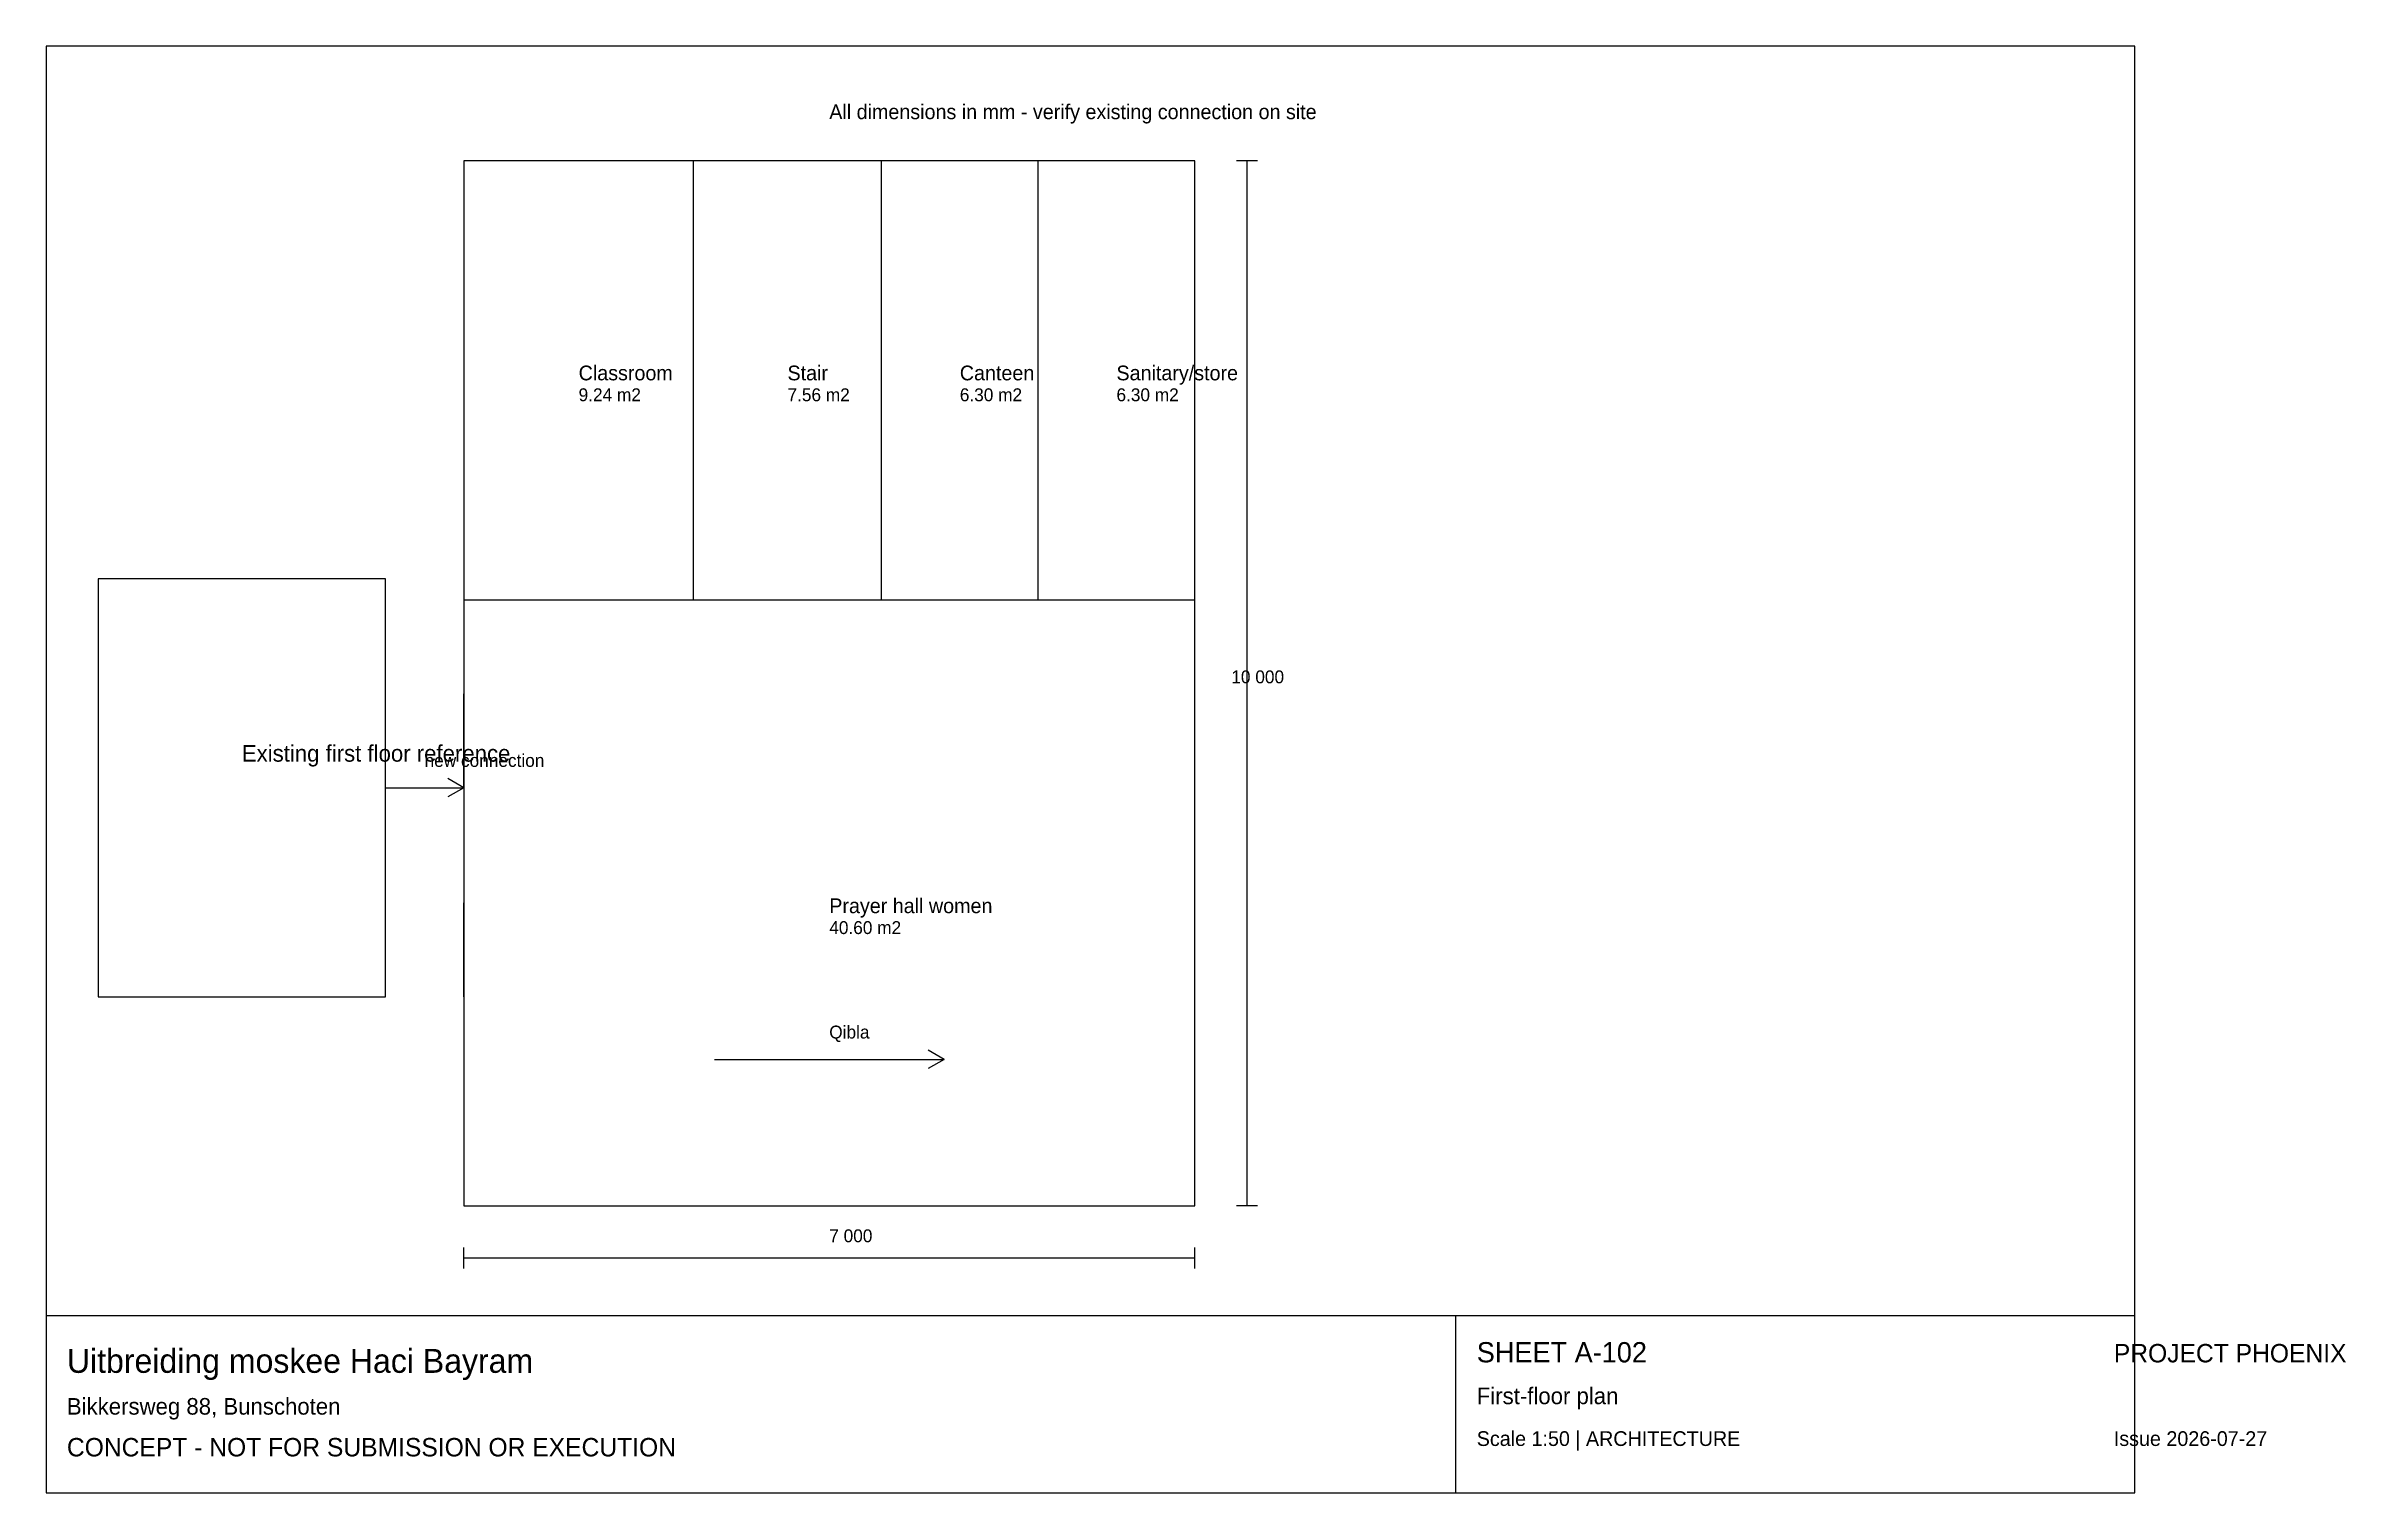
# Model space of a CAD drawing. Extents: x 10 to 450, y 10 to 287.
import ezdxf

# ---------------------------------------------------------------- set-up
doc = ezdxf.new("R2010")
doc.units = 0

msp = doc.modelspace()

# ---------------------------------------------------------------- linework, layer by layer
at = {"layer": 'PHOENIX'}
for p, q in [((410, 287), (10, 287)), ((10, 287), (10, 10)), ((410, 10), (410, 287)), ((230, 265), (90, 265)), ((90, 265), (90, 65)), ((134, 181), (134, 265)), ((170, 181), (170, 265)), ((200, 181), (200, 265)), ((230, 65), (230, 265)), ((242, 265), (238, 265)), ((240, 65), (240, 265)), ((75, 185), (20, 185)), ((20, 185), (20, 105)), ((75, 105), (75, 185)), ((90, 181), (230, 181)), ((90, 145), (90, 163)), ((90, 145), (86.969, 146.75)), ((75, 145), (90, 145)), ((90, 145), (86.969, 143.25)), ((90, 105), (90, 123)), ((230, 85), (230, 109)), ((20, 105), (75, 105)), ((138, 93), (182, 93)), ((182, 93), (178.969, 94.75)), ((182, 93), (178.969, 91.25)), ((90, 65), (230, 65)), ((106, 65), (130, 65)), ((110, 65), (128, 65)), ((150, 65), (168, 65)), ((190, 65), (208, 65)), ((242, 65), (238, 65)), ((90, 53), (90, 57)), ((90, 55), (230, 55)), ((230, 53), (230, 57)), ((10, 44), (410, 44)), ((280, 10), (280, 44)), ((10, 10), (410, 10))]:
    msp.add_line(p, q, dxfattribs=at)

# ---------------------------------------------------------------- texts
at = {"layer": 'PHOENIX-TEXT'}
for s, height, p in [('All dimensions in mm - verify existing connection on site', 2.822, (160, 273)), ('Classroom', 2.822, (112, 223)), ('Stair', 2.822, (152, 223)), ('Canteen', 2.822, (185, 223)), ('Sanitary/store', 2.822, (215, 223)), ('9.24 m2', 2.469, (112, 219)), ('7.56 m2', 2.469, (152, 219)), ('6.30 m2', 2.469, (185, 219)), ('6.30 m2', 2.469, (215, 219)), ('10 000', 2.469, (237, 165)), ('Existing first floor reference', 3.175, (47.5, 150)), ('new connection', 2.469, (82.5, 149)), ('Prayer hall women', 2.822, (160, 121)), ('40.60 m2', 2.469, (160, 117)), ('Qibla', 2.469, (160, 97)), ('7 000', 2.469, (160, 58)), ('Uitbreiding moskee Haci Bayram', 4.586, (14, 33)), ('SHEET A-102', 3.881, (284, 35)), ('PROJECT PHOENIX', 3.528, (406, 35)), ('Bikkersweg 88, Bunschoten', 3.175, (14, 25)), ('First-floor plan', 3.175, (284, 27)), ('CONCEPT - NOT FOR SUBMISSION OR EXECUTION', 3.528, (14, 17)), ('Scale 1:50 | ARCHITECTURE', 2.822, (284, 19)), ('Issue 2026-07-27', 2.822, (406, 19))]:
    msp.add_text(s, height=height, dxfattribs=at).set_placement(p)

doc.saveas('drawing.dxf')
